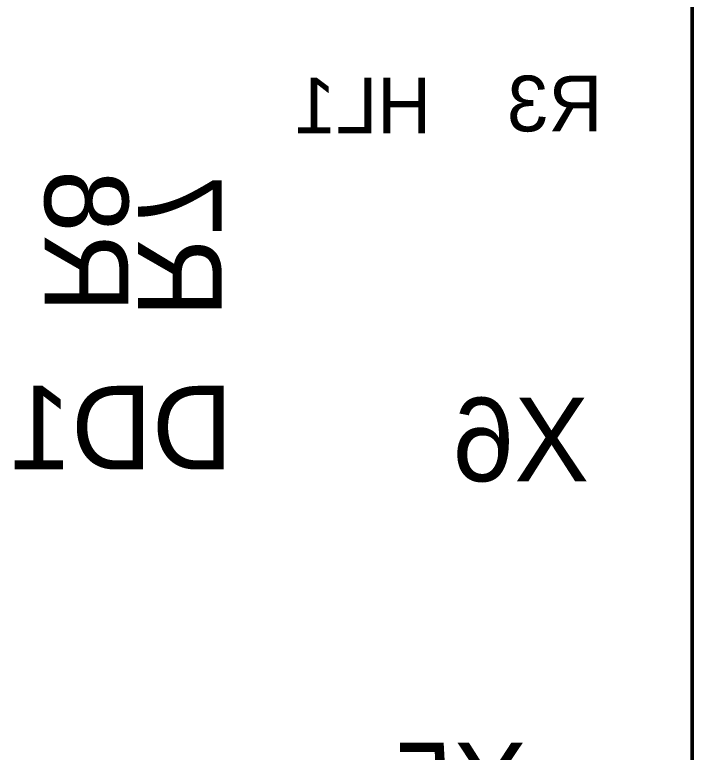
# Model space of a CAD drawing. Extents: x 23089 to 26449, y -1278 to -524.
# Drawn here: x 26418.71 to 26449.09, y -1118.71 to -1085.63 of the extents above; entities that cross this region are included whole.
import ezdxf

# ---------------------------------------------------------------- set-up
doc = ezdxf.new("R2010")
doc.units = 0
doc.header["$MEASUREMENT"] = 0
doc.layers.get('0').update_dxf_attribs({"linetype": 'CONTINUOUS', "lineweight": 50})
doc.layers.add('TopOverlay', color=2, linetype='CONTINUOUS')
doc.styles.get("Standard").update_dxf_attribs({"font": 'ec5cdwin.shx'})

msp = doc.modelspace()

# ---------------------------------------------------------------- linework, layer by layer
msp.add_line((26449.09, -1187.12), (26449.09, -1054.611))

# ---------------------------------------------------------------- texts
at = {"layer": 'TopOverlay', "text_generation_flag": 2}
for s, height, p in [('HL1', 2.5, (26437.385, -1090.946)), ('R3', 2.5, (26445.057, -1090.86)), ('DD1', 3.75, (26428.494, -1106.02)), ('X6', 3.75, (26444.467, -1106.554)), ('X5', 3.75, (26441.703, -1122.031))]:
    msp.add_text(s, height=height, dxfattribs=at).set_placement(p)
for s, p in [('R8', (26420.049, -1099.002)), ('R7', (26424.237, -1099.206))]:
    msp.add_text(s, height=3.75, rotation=270, dxfattribs=at).set_placement(p)

doc.saveas('drawing.dxf')
